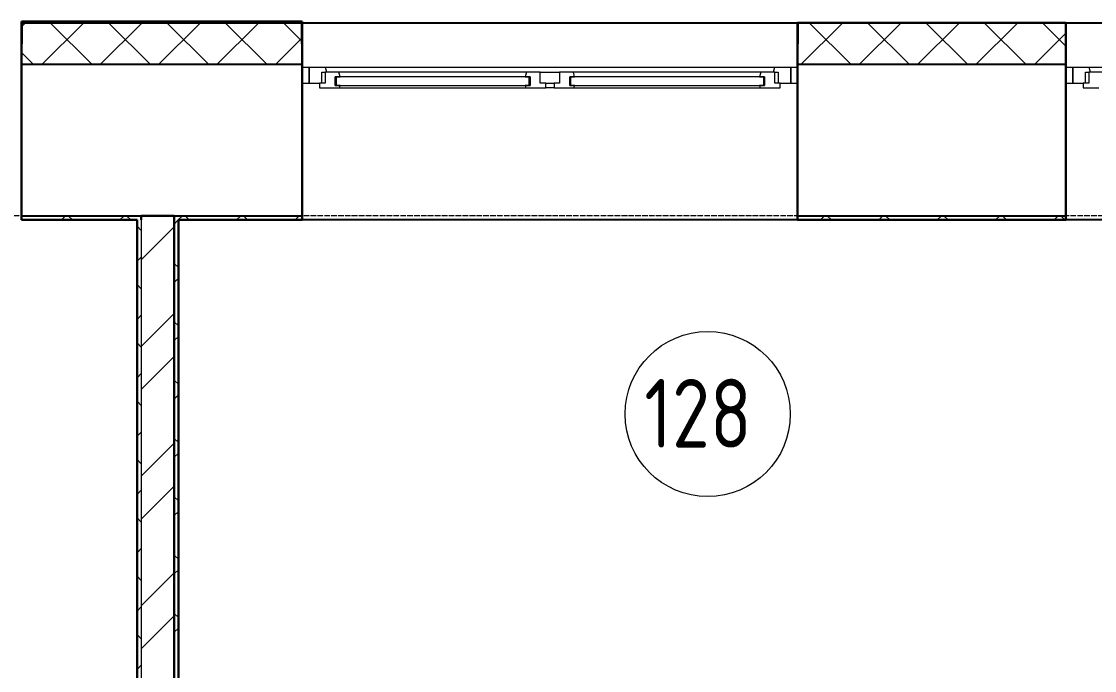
# Model space of a CAD drawing. Header units: millimetres. Extents: x -695119 to 412940, y -249585 to 622758.
# Drawn here: x 129918 to 133817, y -21524 to -19163 of the extents above; entities that cross this region are included whole.
import ezdxf

# ---------------------------------------------------------------- set-up
doc = ezdxf.new("R2010")
doc.units = ezdxf.units.MM
doc.linetypes.add('ADSK_Линия сетки', pattern=[25, 20, -2.5, 0, -2.5])
for name, color, linetype, lineweight in [('Каркас_Импост', 8, 'Continuous', 9), ('Марки помещений', 8, 'Continuous', 20), ('Окна', 252, 'Continuous', 9), ('Оси', 252, 'Continuous', 9), ('Остекление', 8, 'Continuous', 9), ('Стены разрез', 7, 'Continuous', 30), ('Стены штриховка', 7, 'Continuous', 9)]:
    doc.layers.add(name, color=color, linetype=linetype, lineweight=lineweight)
doc.layers.add('Стены', color=194, linetype='Continuous')
doc.styles.add('GOST 2.304 type A_1', font='', dxfattribs={"height": 350})
doc.styles.get('GOST 2.304 type A_1').set_extended_font_data('GOST 2.304 type A')

# ---------------------------------------------------------------- blocks, each defined once
blk = doc.blocks.new('1 этаж')
at = {"layer": 'Каркас_Импост', "color": 251, "lineweight": 18, "true_color": 0x636466}
for p, q in [((-43796.4, -100507.4), (-43855.8, -100507.4)), ((-43855.8, -100507.4), (-43855.8, -100565.4)), ((-43791.8, -100524.4), (-43796.4, -100507.4)), ((-42165.2, -100507.4), (-42169.8, -100524.4)), ((-42105.8, -100507.4), (-42165.2, -100507.4)), ((-42105.8, -100565.4), (-42105.8, -100507.4)), ((-41021.4, -100507.4), (-41080.8, -100507.4)), ((-41080.8, -100507.4), (-41080.8, -100565.4)), ((-41016.8, -100524.4), (-41021.4, -100507.4)), ((-43809.8, -100565.4), (-43809.8, -100524.4)), ((-43809.8, -100524.4), (-43797.8, -100524.4)), ((-43797.8, -100524.4), (-43797.8, -100565.4)), ((-43747.4, -100524.4), (-43797.8, -100524.4)), ((-43760.8, -100573.4), (-43760.8, -100541.4)), ((-43760.8, -100541.4), (-43742.8, -100541.4)), ((-43742.8, -100541.4), (-43747.4, -100524.4)), ((-43066.2, -100524.4), (-43070.8, -100541.4)), ((-43070.8, -100541.4), (-43052.8, -100541.4)), ((-43015.8, -100524.4), (-43066.2, -100524.4)), ((-43052.8, -100541.4), (-43052.8, -100573.4)), ((-43015.8, -100565.4), (-43015.8, -100524.4)), ((-42945.8, -100524.4), (-42945.8, -100565.4)), ((-42895.4, -100524.4), (-42945.8, -100524.4)), ((-42908.8, -100573.4), (-42908.8, -100541.4)), ((-42908.8, -100541.4), (-42890.8, -100541.4)), ((-42890.8, -100541.4), (-42895.4, -100524.4)), ((-42214.2, -100524.4), (-42218.8, -100541.4)), ((-42218.8, -100541.4), (-42200.8, -100541.4)), ((-42163.8, -100524.4), (-42214.2, -100524.4)), ((-42200.8, -100541.4), (-42200.8, -100573.4)), ((-42163.8, -100565.4), (-42163.8, -100524.4)), ((-42163.8, -100524.4), (-42151.8, -100524.4)), ((-42151.8, -100524.4), (-42151.8, -100565.4)), ((-41034.8, -100565.4), (-41034.8, -100524.4)), ((-41034.8, -100524.4), (-41022.8, -100524.4)), ((-41022.8, -100524.4), (-41022.8, -100565.4)), ((-40972.4, -100524.4), (-41022.8, -100524.4)), ((-43855.8, -100565.4), (-43817.8, -100565.4)), ((-43797.8, -100565.4), (-43817.8, -100565.4)), ((-43817.8, -100565.4), (-43817.8, -100582.4)), ((-43817.8, -100582.4), (-43761.8, -100582.4)), ((-43761.8, -100582.4), (-43760.8, -100581.4)), ((-43742.8, -100573.4), (-43760.8, -100573.4)), ((-43760.8, -100581.4), (-43759.8, -100582.4)), ((-43759.8, -100582.4), (-43745.2, -100582.4)), ((-43745.2, -100582.4), (-43742.8, -100573.4)), ((-43052.8, -100573.4), (-43070.8, -100573.4)), ((-43070.8, -100573.4), (-43068.4, -100582.4)), ((-43068.4, -100582.4), (-43053.8, -100582.4)), ((-43053.8, -100582.4), (-43052.8, -100581.4)), ((-43052.8, -100581.4), (-43051.8, -100582.4)), ((-43051.8, -100582.4), (-42995.8, -100582.4)), ((-42995.8, -100565.4), (-43015.8, -100565.4)), ((-42995.8, -100582.4), (-42995.8, -100565.4)), ((-42945.8, -100565.4), (-42965.8, -100565.4)), ((-42965.8, -100565.4), (-42965.8, -100582.4)), ((-42965.8, -100582.4), (-42909.8, -100582.4)), ((-42909.8, -100582.4), (-42908.8, -100581.4)), ((-42890.8, -100573.4), (-42908.8, -100573.4)), ((-42908.8, -100581.4), (-42907.8, -100582.4)), ((-42907.8, -100582.4), (-42893.2, -100582.4)), ((-42893.2, -100582.4), (-42890.8, -100573.4)), ((-42200.8, -100573.4), (-42218.8, -100573.4)), ((-42218.8, -100573.4), (-42216.4, -100582.4)), ((-42216.4, -100582.4), (-42201.8, -100582.4)), ((-42201.8, -100582.4), (-42200.8, -100581.4)), ((-42200.8, -100581.4), (-42199.8, -100582.4)), ((-42199.8, -100582.4), (-42143.8, -100582.4)), ((-42143.8, -100565.4), (-42163.8, -100565.4)), ((-42143.8, -100582.4), (-42143.8, -100565.4)), ((-42143.8, -100565.4), (-42105.8, -100565.4)), ((-41080.8, -100565.4), (-41042.8, -100565.4)), ((-41022.8, -100565.4), (-41042.8, -100565.4)), ((-41042.8, -100565.4), (-41042.8, -100582.4)), ((-41042.8, -100582.4), (-40986.8, -100582.4))]:
    blk.add_line(p, q, dxfattribs=at)
at = {"layer": 'Каркас_Импост', "color": 251, "true_color": 0x636466}
for p, q in [((-42165.2, -100507.4), (-43796.4, -100507.4)), ((-39390.2, -100507.4), (-41021.4, -100507.4)), ((-43066.2, -100524.4), (-43747.4, -100524.4)), ((-43015.8, -100524.4), (-42945.8, -100524.4)), ((-42214.2, -100524.4), (-42895.4, -100524.4)), ((-43761.8, -100582.4), (-43759.8, -100582.4)), ((-43745.2, -100582.4), (-43068.4, -100582.4)), ((-43053.8, -100582.4), (-43051.8, -100582.4)), ((-42995.8, -100565.4), (-42965.8, -100565.4)), ((-42965.8, -100582.4), (-42995.8, -100582.4)), ((-42909.8, -100582.4), (-42907.8, -100582.4)), ((-42893.2, -100582.4), (-42216.4, -100582.4)), ((-42201.8, -100582.4), (-42199.8, -100582.4))]:
    blk.add_line(p, q, dxfattribs=at)
at = {"layer": 'Марки помещений', "color": 251, "true_color": 0x636466}
blk.add_circle((-42407.3, -101768.2), 300, dxfattribs=at)
at = {"layer": 'Окна', "color": 251, "true_color": 0x636466}
for p, q in [((-43855.8, -100507.4), (-43880.8, -100507.4)), ((-43855.8, -100565.4), (-43855.8, -100507.4)), ((-42080.8, -100507.4), (-42105.8, -100507.4)), ((-42105.8, -100507.4), (-42105.8, -100565.4)), ((-41080.8, -100507.4), (-41105.8, -100507.4)), ((-41080.8, -100565.4), (-41080.8, -100507.4)), ((-43880.8, -100565.4), (-43855.8, -100565.4)), ((-42105.8, -100565.4), (-42080.8, -100565.4)), ((-41105.8, -100565.4), (-41080.8, -100565.4))]:
    blk.add_line(p, q, dxfattribs=at)
at = {"layer": 'Оси', "color": 251, "linetype": 'ADSK_Линия сетки', "true_color": 0x636466}
blk.add_line((4311.5, -101047.4), (-72628.1, -101047.4), dxfattribs=at)
at = {"layer": 'Остекление', "color": 251, "true_color": 0x636466}
for p, q in [((-43757.8, -100541.4), (-43760.8, -100541.4)), ((-43760.8, -100541.4), (-43760.8, -100573.4)), ((-43055.8, -100541.4), (-43757.8, -100541.4)), ((-43757.8, -100541.4), (-43757.8, -100573.4)), ((-43757.8, -100573.4), (-43757.8, -100541.4)), ((-43055.8, -100573.4), (-43055.8, -100541.4)), ((-43055.8, -100541.4), (-43055.8, -100573.4)), ((-43052.8, -100541.4), (-43055.8, -100541.4)), ((-43052.8, -100573.4), (-43052.8, -100541.4)), ((-42905.8, -100541.4), (-42908.8, -100541.4)), ((-42908.8, -100541.4), (-42908.8, -100573.4)), ((-42203.8, -100541.4), (-42905.8, -100541.4)), ((-42905.8, -100541.4), (-42905.8, -100573.4)), ((-42905.8, -100573.4), (-42905.8, -100541.4)), ((-42203.8, -100573.4), (-42203.8, -100541.4)), ((-42203.8, -100541.4), (-42203.8, -100573.4)), ((-42200.8, -100541.4), (-42203.8, -100541.4)), ((-42200.8, -100573.4), (-42200.8, -100541.4)), ((-43760.8, -100573.4), (-43757.8, -100573.4)), ((-43757.8, -100573.4), (-43055.8, -100573.4)), ((-43055.8, -100573.4), (-43052.8, -100573.4)), ((-42908.8, -100573.4), (-42905.8, -100573.4)), ((-42905.8, -100573.4), (-42203.8, -100573.4)), ((-42203.8, -100573.4), (-42200.8, -100573.4))]:
    blk.add_line(p, q, dxfattribs=at)
at = {"layer": 'Стены', "color": 251, "true_color": 0x636466}
for p, q in [((-43880.8, -100345.4), (-42080.8, -100345.4)), ((-41105.8, -100345.4), (-39305.8, -100345.4)), ((-43880.8, -100497.4), (-44900.8, -100497.4)), ((-41105.8, -100497.4), (-42080.8, -100497.4)), ((-44900.8, -101047.4), (-44465.8, -101047.4)), ((-44345.8, -101047.4), (-43880.8, -101047.4)), ((-42080.8, -101047.4), (-41105.8, -101047.4)), ((-42080.8, -101062.4), (-43880.8, -101062.4)), ((-39320.8, -101062.4), (-41105.8, -101062.4))]:
    blk.add_line(p, q, dxfattribs=at)
at = {"layer": 'Стены разрез', "color": 251, "true_color": 0x636466}
for p, q in [((-43880.8, -100340.4), (-44900.8, -100340.4)), ((-44900.8, -100340.4), (-44900.8, -100345.4)), ((-44900.8, -100345.4), (-44900.8, -101062.4)), ((-44900.8, -100345.4), (-43880.8, -100345.4)), ((-43880.8, -100345.4), (-44900.8, -100345.4)), ((-43880.8, -100345.4), (-43880.8, -100340.4)), ((-43880.8, -101062.4), (-43880.8, -100345.4)), ((-42080.8, -100345.4), (-42080.8, -101062.4)), ((-41105.8, -100345.4), (-42080.8, -100345.4)), ((-41105.8, -101062.4), (-41105.8, -100345.4)), ((-44465.8, -101047.4), (-44465.8, -101062.4)), ((-44345.8, -101047.4), (-44465.8, -101047.4)), ((-44345.8, -103172.4), (-44345.8, -101047.4)), ((-44900.8, -101062.4), (-44480.8, -101062.4)), ((-44480.8, -101062.4), (-44480.8, -105032.4)), ((-44330.8, -101062.4), (-43880.8, -101062.4)), ((-44330.8, -103157.4), (-44330.8, -101062.4)), ((-42080.8, -101062.4), (-41105.8, -101062.4))]:
    blk.add_line(p, q, dxfattribs=at)
at = {"layer": 'Стены разрез', "color": 251, "linetype": 'Continuous', "lineweight": 9, "true_color": 0x636466}
for p, q in [((-44898.8, -100357.3), (-44888.9, -100347.4)), ((-44826.8, -100497.4), (-44676.8, -100347.4)), ((-44644.5, -100497.4), (-44794.5, -100347.4)), ((-44720.3, -100345.4), (-44723.2, -100340.4)), ((-44719.2, -100347.4), (-44720.3, -100345.4)), ((-44614.6, -100497.4), (-44464.6, -100347.4)), ((-44432.3, -100497.4), (-44582.3, -100347.4)), ((-44402.5, -100497.4), (-44252.5, -100347.4)), ((-44220.2, -100497.4), (-44370.2, -100347.4)), ((-44235, -100345.4), (-44236.2, -100347.4)), ((-44232.2, -100340.4), (-44235, -100345.4)), ((-44190.4, -100497.4), (-44040.4, -100347.4)), ((-44008.1, -100497.4), (-44158.1, -100347.4)), ((-43882.8, -100410.5), (-43945.9, -100347.4)), ((-43880.8, -100341.4), (-43881.4, -100342.4)), ((-42069.1, -100497.4), (-41919.1, -100347.4)), ((-41886.7, -100497.4), (-42036.7, -100347.4)), ((-41856.9, -100497.4), (-41706.9, -100347.4)), ((-41674.6, -100497.4), (-41824.6, -100347.4)), ((-41644.8, -100497.4), (-41494.8, -100347.4)), ((-41462.5, -100497.4), (-41612.5, -100347.4)), ((-41432.7, -100497.4), (-41282.7, -100347.4)), ((-41419.4, -100345.4), (-41420.6, -100347.4)), ((-41250.3, -100497.4), (-41400.3, -100347.4)), ((-41105.8, -100429.8), (-41188.2, -100347.4)), ((-44900.8, -100366), (-44898.8, -100366)), ((-41220.5, -100497.4), (-41107.8, -100384.6)), ((-43978.2, -100497.4), (-43882.8, -100401.9)), ((-44856.6, -100497.4), (-44900.8, -100453.2)), ((-44755.4, -101062.4), (-44740.4, -101047.4)), ((-44715.9, -101062.4), (-44730.9, -101047.4)), ((-44543.2, -101062.4), (-44528.2, -101047.4)), ((-44503.7, -101062.4), (-44518.7, -101047.4)), ((-44465.8, -101050.7), (-44462.5, -101047.4)), ((-44331.1, -101062.4), (-44316.1, -101047.4)), ((-44291.6, -101062.4), (-44306.6, -101047.4)), ((-44119, -101062.4), (-44104, -101047.4)), ((-44079.5, -101062.4), (-44094.5, -101047.4)), ((-43906.8, -101062.4), (-43891.8, -101047.4)), ((-43880.8, -101048.9), (-43882.3, -101047.4)), ((-41997.7, -101062.4), (-41982.7, -101047.4)), ((-41958.1, -101062.4), (-41973.1, -101047.4)), ((-41785.5, -101062.4), (-41770.5, -101047.4)), ((-41746, -101062.4), (-41761, -101047.4)), ((-41573.4, -101062.4), (-41558.4, -101047.4)), ((-41533.9, -101062.4), (-41548.9, -101047.4)), ((-41361.3, -101062.4), (-41346.3, -101047.4)), ((-41321.7, -101062.4), (-41336.7, -101047.4)), ((-41149.1, -101062.4), (-41134.1, -101047.4)), ((-41109.6, -101062.4), (-41124.6, -101047.4)), ((-44465.8, -101100.3), (-44480.8, -101085.3)), ((-44465.8, -101207.8), (-44345.8, -101087.8)), ((-44345.8, -101077.1), (-44331.1, -101062.4)), ((-44480.8, -101212.1), (-44465.8, -101197.1)), ((-44330.8, -101235.3), (-44345.8, -101220.3)), ((-44345.8, -101289.2), (-44330.8, -101274.2)), ((-44465.8, -101312.4), (-44480.8, -101297.4)), ((-44480.8, -101424.2), (-44465.8, -101409.2)), ((-44465.8, -101522.1), (-44345.8, -101402.1)), ((-44330.8, -101447.4), (-44345.8, -101432.4)), ((-44345.8, -101501.3), (-44330.8, -101486.3)), ((-44465.8, -101524.5), (-44480.8, -101509.5)), ((-44465.8, -101679.3), (-44345.8, -101559.3)), ((-44480.8, -101636.3), (-44465.8, -101621.3)), ((-44330.8, -101659.5), (-44345.8, -101644.5)), ((-44465.8, -101736.7), (-44480.8, -101721.7)), ((-44345.8, -101713.5), (-44330.8, -101698.5)), ((-44480.8, -101848.5), (-44465.8, -101833.5)), ((-44465.8, -101993.6), (-44345.8, -101873.6)), ((-44330.8, -101871.7), (-44345.8, -101856.7)), ((-44345.8, -101925.6), (-44330.8, -101910.6)), ((-44465.8, -101948.8), (-44480.8, -101933.8)), ((-44465.8, -102150.8), (-44345.8, -102030.8)), ((-44480.8, -102060.6), (-44465.8, -102045.6)), ((-44330.8, -102083.8), (-44345.8, -102068.8)), ((-44465.8, -102160.9), (-44480.8, -102145.9)), ((-44345.8, -102137.7), (-44330.8, -102122.7)), ((-44480.8, -102272.7), (-44465.8, -102257.7)), ((-44330.8, -102295.9), (-44345.8, -102280.9)), ((-44465.8, -102465.1), (-44345.8, -102345.1)), ((-44345.8, -102349.8), (-44330.8, -102334.8)), ((-44465.8, -102373.1), (-44480.8, -102358.1)), ((-44480.8, -102484.8), (-44465.8, -102469.8)), ((-44465.8, -102622.2), (-44345.8, -102502.2)), ((-44330.8, -102508.1), (-44345.8, -102493.1)), ((-44465.8, -102585.2), (-44480.8, -102570.2)), ((-44345.8, -102562), (-44330.8, -102547)), ((-44480.8, -102697), (-44465.8, -102682))]:
    blk.add_line(p, q, dxfattribs=at)
at = {"layer": 'Стены штриховка', "color": 251, "true_color": 0x636466}
for p, q in [((-43882.8, -100347.4), (-44898.8, -100347.4)), ((-44898.8, -100347.4), (-44898.8, -100421.4)), ((-43882.8, -100421.4), (-43882.8, -100347.4)), ((-41107.8, -100347.4), (-42078.8, -100347.4)), ((-42078.8, -100347.4), (-42078.8, -100421.4)), ((-41107.8, -100421.4), (-41107.8, -100347.4)), ((-44900.8, -100421.4), (-44898.8, -100421.4)), ((-43882.8, -100421.4), (-43880.8, -100421.4)), ((-42080.8, -100421.4), (-42078.8, -100421.4)), ((-41107.8, -100421.4), (-41105.8, -100421.4)), ((-44465.8, -101062.4), (-44465.8, -105032.4))]:
    blk.add_line(p, q, dxfattribs=at)
at = {"layer": 'Марки помещений', "color": 251, "true_color": 0x636466, "style": 'GOST 2.304 type A_1'}
blk.add_text('128', height=250, dxfattribs=at).set_placement((-42637.8, -101890.5))

msp = doc.modelspace()

# ---------------------------------------------------------------- block references
msp.add_blockref('1 этаж', (174819.19, 81176.937))

doc.saveas('drawing.dxf')
